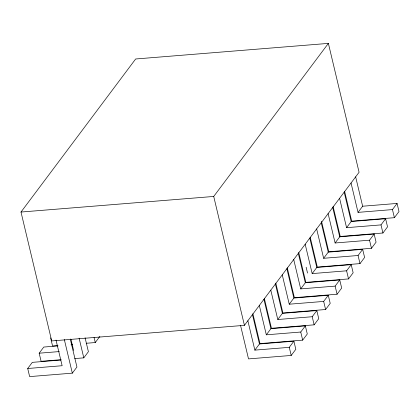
<?xml version="1.0" encoding="UTF-8"?>
<svg xmlns="http://www.w3.org/2000/svg" width="420" height="420" viewBox="0 0 420 420"><rect width="100%" height="100%" fill="white"/><g stroke="black" fill="none" stroke-linecap="round" stroke-linejoin="round"><path stroke-width="0.63" d="M21 212.042L135.65 58.984L328.372 43.391L359.079 172.279L244.429 325.337L51.707 340.935L21 212.042L213.722 196.45L328.372 43.391M70.277 339.066L76.933 367.012L72.329 373.154L29.642 376.609L27.71 368.503L32.314 362.36L60.89 360.045M61.157 359.683L41.102 361.305L39.176 353.199L43.774 347.051L58.065 345.896M74.739 358.586L83.795 357.851L88.4 351.703L85.071 337.733M86.205 343.276L95.261 342.547L99.865 336.399M247.858 320.759L254.856 350.123L259.46 343.98L293.885 341.192L295.817 349.298L291.212 355.446L248.519 358.901L240.503 325.238M259.324 305.45L266.322 334.819L270.926 328.671L305.351 325.889L307.282 333.994L302.678 340.137L259.985 343.592L252.872 313.745M270.79 290.147L277.788 319.515L282.387 313.367L316.817 310.58L318.743 318.685L314.139 324.833L271.451 328.288L264.338 298.436M282.256 274.843L289.249 304.206L293.853 298.058L328.277 295.276L330.209 303.382L325.605 309.524L282.912 312.979L275.804 283.132M293.722 259.534L300.715 288.902L305.319 282.755L339.743 279.967L341.675 288.073L337.071 294.221L294.378 297.675L287.269 267.824M305.183 244.23L312.181 273.593L316.785 267.451L351.209 264.663L353.141 272.769L348.537 278.917L305.844 282.371L298.736 252.52M316.649 228.921L323.647 258.29L328.251 252.142L362.675 249.359L364.607 257.465L360.003 263.608L317.31 267.062L310.196 237.216M328.115 213.617L335.113 242.986L339.717 236.838L374.141 234.05L376.068 242.156L371.464 248.304L328.776 251.759L321.51 221.272M339.581 198.314L346.574 227.677L351.178 221.529L385.602 218.747L387.534 226.853L382.93 233L340.237 236.455L333.128 206.603M351.046 183.005L358.04 212.373L362.644 206.225L397.068 203.438L399 211.543L394.396 217.691L351.703 221.146L344.594 191.294M254.856 350.123L289.28 347.34L293.885 341.192M266.322 334.819L300.746 332.031L305.351 325.889M277.788 319.515L312.212 316.727L316.817 310.58M289.249 304.206L323.673 301.423L328.277 295.276M300.715 288.902L335.139 286.115L339.743 279.967M312.181 273.593L346.605 270.811L351.209 264.663M323.647 258.29L358.071 255.502L362.675 249.359M335.113 242.986L369.537 240.198L374.141 234.05M346.574 227.677L380.998 224.894L385.602 218.747M358.04 212.373L392.464 209.585L397.068 203.438M57.745 345.581L52.568 346.001L50.636 337.895M71.327 344.479L72.623 344.379M71.059 344.846L72.356 344.741M39.176 353.199L59.309 351.572M27.71 368.503L62.134 365.72L56.028 340.1M392.464 209.585L394.396 217.691M380.998 224.894L382.93 233M355.651 176.862L362.644 206.225M369.537 240.198L371.464 248.304M344.185 192.166L351.178 221.529M358.071 255.502L360.003 263.608M332.719 207.47L339.717 236.838M346.605 270.811L348.537 278.917M321.253 222.779L328.251 252.142M335.139 286.115L337.071 294.221M309.787 238.082L316.785 267.451M323.673 301.423L325.605 309.524M306.149 267.251L307.534 273.074M298.326 253.391L305.319 282.755M312.212 316.727L314.139 324.833M286.86 268.695L293.853 298.058M300.746 332.031L302.678 340.137M275.394 283.999L282.387 313.367M289.28 347.34L291.212 355.446M263.928 299.308L270.926 328.671M252.462 314.612L259.46 343.98M213.722 196.45L244.429 325.337M94.048 337.465L95.261 342.547M79.107 338.163L83.795 357.851M70.917 339.166L73.6 350.411M64.312 339.497L72.329 373.154"/></g></svg>
